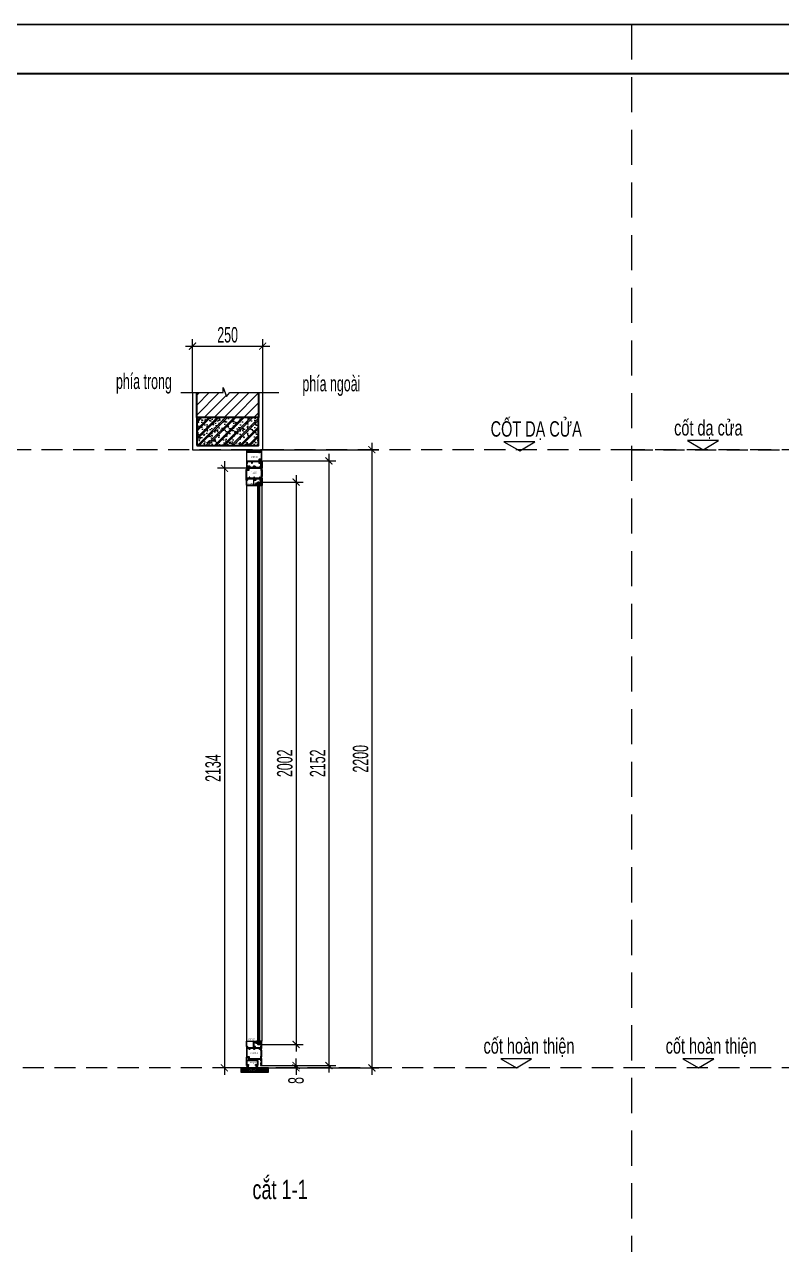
# Model space of a CAD drawing. Header units: millimetres. Extents: x 1336014 to 2939047, y -333549 to -60566.
# Drawn here: x 1437960 to 1440654, y -216459 to -212116 of the extents above; entities that cross this region are included whole.
import ezdxf

# ---------------------------------------------------------------- set-up
doc = ezdxf.new("R2010")
doc.units = ezdxf.units.MM
doc.header["$MEASUREMENT"] = 0
doc.linetypes.add('$1$HIDDEN', pattern=[0.375, 0.25, -0.125])
doc.linetypes.add('DASHDOT', pattern=[1, 0.5, -0.25, 0, -0.25])
for name, color, linetype, lineweight in [('.A-net Truc', 79, 'DASHDOT', 15), ('05.Text', 253, 'Continuous', 18), ('06.betong', 2, 'Continuous', 35), ('08.Dim', 156, 'Continuous', 15), ('09.Hatch', 250, 'Continuous', 5), ('10.Text', 254, 'Continuous', 18), ('11.Khung bo', 32, 'Continuous', 50), ('12.Khung', 36, 'Continuous', 25), ('AUDIT_I_160217234026-0', 7, 'Continuous', 5), ('KT KHUNG BAO', 96, 'Continuous', 9), ('Kí hiệu mã số', 241, 'Continuous', 9), ('kính', 54, 'Continuous', 9), ('nep', 9, 'Continuous', 15), ('Net Nhôm', 4, 'Continuous', 30), ('Nhôm', 4, 'Continuous', 20), ('Nẹp nhôm', 6, 'Continuous', 9), ('Ron', 15, 'Continuous', 9), ('silicon', 211, 'Continuous', 9), ('Tường gạch', 46, 'Continuous', 9), ('wall', 4, 'Continuous', 9), ('Đường gióng', 251, 'Continuous', 9)]:
    doc.layers.add(name, color=color, linetype=linetype, lineweight=lineweight)
doc.layers.add('Tpl_Bound', color=1, linetype='Continuous', plot=False)
doc.styles.add('(Mark cn big5)', font='', dxfattribs={"height": 9})
doc.styles.add('TEXT-DIM', font='', dxfattribs={"width": 0.8})
doc.styles.add('TT5_Text Dim', font='hoatbif.shx', dxfattribs={"width": 0.6})
doc.styles.get('(Mark cn big5)').set_extended_font_data('经典宋体繁')
doc.styles.get('TEXT-DIM').set_extended_font_data('VnTimes')
doc.dimstyles.new('TT5_Dim 1-25', dxfattribs={"dimscale": 25, "dimtxt": 2.2, "dimasz": 1, "dimexe": 1, "dimexo": 0, "dimgap": 0.5, "dimtad": 1, "dimdec": 0, "dimzin": 0, "dimdsep": 46, "dimtxsty": 'TT5_Text Dim', "dimblk": 'ARCHTICK', "dimcen": 0, "dimdle": 1, "dimclrd": 256, "dimclre": 256, "dimclrt": 1, "dimadec": 0, "dimazin": 0, "dimtfac": 0.015, "dimtdec": 0, "dimtix": 1, "dimtmove": 2, "dimatfit": 3, "dimldrblk": 'DOT', "dimfxl": 1, "dimtolj": 1, "dimtzin": 0, "dimlwd": -1, "dimlwe": -1, "dimarcsym": 1})

# ---------------------------------------------------------------- blocks, each defined once
blk = doc.blocks.new('100')
at = {"layer": '11.Khung bo', "const_width": 26.7}
blk.add_lwpolyline([(1860913, -945240), (1860913, -916940), (1896063, -916940), (1896063, -945240)], close=True, dxfattribs=at)
blk.add_lwpolyline([(1860913, -945240), (1860913, -916940), (1896063, -916940), (1896063, -945240)], close=True, dxfattribs=at)
blk.add_lwpolyline([(1860913, -945240), (1860913, -916940), (1896063, -916940), (1896063, -945240)], close=True, dxfattribs=at)
at = {"layer": '12.Khung'}
blk.add_lwpolyline([(1901579, -945940), (1901579, -916240), (1859580, -916240), (1859580, -945940)], close=True, dxfattribs=at)
blk.add_lwpolyline([(1901579, -945940), (1901579, -916240), (1859580, -916240), (1859580, -945940)], close=True, dxfattribs=at)
blk.add_lwpolyline([(1901579, -945940), (1901579, -916240), (1859580, -916240), (1859580, -945940)], close=True, dxfattribs=at)
blk = doc.blocks.new('ron kính cửa xếp trượt')
at = {"layer": 'Ron'}
for points in [[(2, 4.4), (2.1, 3.8, -0.481466), (1.6, 3.2), (-2.9, 3.2, 0.414214), (-3.4, 2.7), (-3.4, 2.4, 0.414214), (-3.2, 2.2), (-1.4, 2.2, -0.414214), (-1.2, 2), (-1.2, 1.2, -0.414214), (-1.4, 1), (-1.5, 1, 0.601413), (-1.7, 0.7), (-1.3, 0.1, 0.248897), (-1.1, 0), (1.1, 0, 0.248897), (1.3, 0.1), (1.7, 0.7, 0.601413), (1.5, 1), (1.4, 1, -0.414214), (1.2, 1.2), (1.2, 2, -0.414214), (1.4, 2.2), (3.4, 2.2, 0.527023), (3.6, 2.5), (3, 4.9, 0.31109), (1.7, 5.9), (-2.5, 6, 0.981926), (-2.6, 5), (1.5, 4.8, -0.335845)], [(-0.4, 2.1, 0.414213), (-0.6, 1.9), (-0.6, 1, 0.414214), (-0.4, 0.8), (0.4, 0.8, 0.414214), (0.6, 1), (0.6, 1.9, 0.414215), (0.4, 2.1)]]:
    blk.add_lwpolyline(points, format="xyb", close=True, dxfattribs=at)
blk = doc.blocks.new('_ARCHTICK')
at = {"const_width": 0.15}
blk.add_lwpolyline([(-0.5, -0.5), (0.5, 0.5)], dxfattribs=at)
blk = doc.blocks.new('*D2058')
at = {"layer": '08.Dim', "transparency": 16777216}
for p, q in [((1438802.1, -213629.3), (1439221.3, -213629.3)), ((1439196.3, -213604.3), (1439196.3, -215854.5)), ((1438818.4, -215829.5), (1439221.3, -215829.5))]:
    blk.add_line(p, q, dxfattribs=at)
at = {"layer": 'Defpoints', "color": 0, "transparency": 16777216}
for p in [(1438802.1, -213629.3), (1438818.4, -215829.5), (1439196.3, -215829.5)]:
    blk.add_point(p, dxfattribs=at)
at = {"layer": '08.Dim', "transparency": 16777216, "xscale": 25, "yscale": 25, "zscale": 25}
for p, rotation in [((1439196.3, -213629.3), 90), ((1439196.3, -215829.5), 270)]:
    blk.add_blockref('_ARCHTICK', p, dxfattribs=dict(at, rotation=rotation))
at = {"layer": '08.Dim', "color": 1, "transparency": 16777216, "insert": (1439156.3, -214729.4), "char_height": 55, "attachment_point": 5, "rotation": 90, "style": 'TT5_Text Dim'}
blk.add_mtext('\\A1;2200', dxfattribs=at)
blk = doc.blocks.new('_DOT')
blk.add_line((-0.5, 0), (-1, 0))
at = {"const_width": 0.5}
blk.add_lwpolyline([(-0.25, 0, 1), (0.25, 0, 1)], format="xyb", close=True, dxfattribs=at)
blk = doc.blocks.new('*D2071')
at = {"layer": '08.Dim', "transparency": 16777216}
for p, q in [((1438802.3, -213669.5), (1439068.6, -213669.5)), ((1439043.6, -213644.5), (1439043.6, -215846.5)), ((1438804.1, -215821.5), (1439068.6, -215821.5))]:
    blk.add_line(p, q, dxfattribs=at)
at = {"layer": 'Defpoints', "color": 0, "transparency": 16777216}
for p in [(1438802.3, -213669.5), (1438804.1, -215821.5), (1439043.6, -215821.5)]:
    blk.add_point(p, dxfattribs=at)
at = {"layer": '08.Dim', "transparency": 16777216, "xscale": 25, "yscale": 25, "zscale": 25}
for p, rotation in [((1439043.6, -213669.5), 90), ((1439043.6, -215821.5), 270)]:
    blk.add_blockref('_ARCHTICK', p, dxfattribs=dict(at, rotation=rotation))
at = {"layer": '08.Dim', "color": 1, "transparency": 16777216, "insert": (1439003.6, -214745.5), "char_height": 55, "attachment_point": 5, "rotation": 90, "style": 'TT5_Text Dim'}
blk.add_mtext('\\A1;2152', dxfattribs=at)
blk = doc.blocks.new('*D2059')
at = {"layer": '08.Dim', "transparency": 16777216}
for p, q in [((1438926.7, -215821.5), (1438926.7, -215796.5)), ((1438804.1, -215821.5), (1438951.7, -215821.5)), ((1438805.7, -215829.5), (1438951.7, -215829.5)), ((1438926.7, -215829.5), (1438926.7, -215821.5)), ((1438926.7, -215829.5), (1438926.7, -215854.5))]:
    blk.add_line(p, q, dxfattribs=at)
at = {"layer": 'Defpoints', "color": 0, "transparency": 16777216}
for p in [(1438804.1, -215821.5), (1438805.7, -215829.5), (1438926.7, -215821.5)]:
    blk.add_point(p, dxfattribs=at)
at = {"layer": '08.Dim', "transparency": 16777216, "xscale": 25, "yscale": 25, "zscale": 25}
for p, rotation in [((1438926.7, -215821.5), 270), ((1438926.7, -215829.5), 90)]:
    blk.add_blockref('_ARCHTICK', p, dxfattribs=dict(at, rotation=rotation))
at = {"layer": '08.Dim', "color": 1, "transparency": 16777216, "insert": (1438926.7, -215874.5), "char_height": 55, "attachment_point": 5, "rotation": 90, "style": 'TT5_Text Dim'}
blk.add_mtext('\\A1;8', dxfattribs=at)
blk = doc.blocks.new('*D2060')
at = {"layer": '08.Dim', "transparency": 16777216}
for p, q in [((1438926.7, -213719.7), (1438926.7, -215771.3)), ((1438796.8, -213744.7), (1438951.7, -213744.7)), ((1438796.8, -215746.3), (1438951.7, -215746.3))]:
    blk.add_line(p, q, dxfattribs=at)
at = {"layer": 'Defpoints', "color": 0, "transparency": 16777216}
for p in [(1438796.8, -213744.7), (1438796.8, -215746.3), (1438926.7, -215746.3)]:
    blk.add_point(p, dxfattribs=at)
at = {"layer": '08.Dim', "transparency": 16777216, "xscale": 25, "yscale": 25, "zscale": 25}
for p, rotation in [((1438926.7, -213744.7), 90), ((1438926.7, -215746.3), 270)]:
    blk.add_blockref('_ARCHTICK', p, dxfattribs=dict(at, rotation=rotation))
at = {"layer": '08.Dim', "color": 1, "transparency": 16777216, "insert": (1438886.7, -214745.5), "char_height": 55, "attachment_point": 5, "rotation": 90, "style": 'TT5_Text Dim'}
blk.add_mtext('\\A1;2002', dxfattribs=at)
blk = doc.blocks.new('*D2073')
at = {"layer": '08.Dim', "transparency": 16777216}
for p, q in [((1438671.8, -213670.5), (1438671.8, -215854.5)), ((1438752, -213695.5), (1438646.8, -213695.5)), ((1438748.1, -215829.5), (1438646.8, -215829.5))]:
    blk.add_line(p, q, dxfattribs=at)
at = {"layer": 'Defpoints', "color": 0, "transparency": 16777216}
for p in [(1438752, -213695.5), (1438671.8, -215829.5), (1438748.1, -215829.5)]:
    blk.add_point(p, dxfattribs=at)
at = {"layer": '08.Dim', "transparency": 16777216, "xscale": 25, "yscale": 25, "zscale": 25}
for p, rotation in [((1438671.8, -213695.5), 90), ((1438671.8, -215829.5), 270)]:
    blk.add_blockref('_ARCHTICK', p, dxfattribs=dict(at, rotation=rotation))
at = {"layer": '08.Dim', "color": 1, "transparency": 16777216, "insert": (1438631.8, -214762.5), "char_height": 55, "attachment_point": 5, "rotation": 90, "style": 'TT5_Text Dim'}
blk.add_mtext('\\A1;2134', dxfattribs=at)
blk = doc.blocks.new('Lông nheo')
at = {"layer": 'Ron'}
blk.add_lwpolyline([(-2.7, 0), (-2.7, -1.2), (2.7, -1.2), (2.7, 0)], close=True, dxfattribs=at)
for points in [[(-1.2, -1.2), (-3.4, -9.9)], [(-1, -1.2), (-2.9, -9.9)], [(-0.8, -1.2), (-2.3, -9.9)], [(-0.6, -1.2), (-1.7, -9.9)], [(-0.4, -1.2), (-1.1, -9.9)], [(-0.3, -1.2), (-0.6, -9.9)], [(-0.1, -1.2), (-0.3, -9.9)], [(0.1, -1.2), (0.3, -9.9)], [(0.3, -1.2), (0.6, -9.9)], [(0.4, -1.2), (1.1, -9.9)], [(0.6, -1.2), (1.7, -9.9)], [(0.8, -1.2), (2.3, -9.9)], [(1, -1.2), (2.9, -9.9)], [(1.2, -1.2), (3.4, -9.9)]]:
    blk.add_lwpolyline(points, dxfattribs=at)
blk = doc.blocks.new('*D2066')
at = {"layer": '08.Dim', "transparency": 16777216}
for p, q in [((1438558.2, -213425.7), (1438558.2, -213235.7)), ((1438808.2, -213425.7), (1438808.2, -213235.7)), ((1438533.2, -213260.7), (1438833.2, -213260.7))]:
    blk.add_line(p, q, dxfattribs=at)
at = {"layer": 'Defpoints', "color": 0, "transparency": 16777216}
for p in [(1438808.2, -213260.7), (1438558.2, -213425.7), (1438808.2, -213425.7)]:
    blk.add_point(p, dxfattribs=at)
at = {"layer": '08.Dim', "transparency": 16777216, "xscale": 25, "yscale": 25, "zscale": 25, "rotation": 180}
blk.add_blockref('_ARCHTICK', (1438558.2, -213260.7), dxfattribs=at)
at = {"layer": '08.Dim', "transparency": 16777216, "xscale": 25, "yscale": 25, "zscale": 25}
blk.add_blockref('_ARCHTICK', (1438808.2, -213260.7), dxfattribs=at)
at = {"layer": '08.Dim', "color": 1, "transparency": 16777216, "insert": (1438683.2, -213220.7), "char_height": 55, "attachment_point": 5, "style": 'TT5_Text Dim'}
blk.add_mtext('\\A1;250', dxfattribs=at)

msp = doc.modelspace()

# ---------------------------------------------------------------- hatches: boundary and pattern name
at = {"layer": '09.Hatch', "ltscale": 0.5}
h = msp.add_hatch(dxfattribs=at)
h.set_pattern_fill('ANSI31', color=256, scale=200, angle=90, style=0)
h.set_pattern_definition([(225, (1439372.928, -207862.403), (-17.67767, 17.67767), [])])
h.paths.add_polyline_path([(1438573.2, -213514.5), (1438573.2, -213425.7), (1438666.8, -213425.7), (1438666.8, -213407.9), (1438679.1, -213440.1), (1438691, -213425.7), (1438793.2, -213425.7), (1438793.2, -213514.5)])
at = {"layer": '09.Hatch'}
h = msp.add_hatch(dxfattribs=at)
h.set_pattern_fill('BTONG1', color=256, scale=5, double=1, pattern_type=2)
h.set_pattern_definition([(50, (1227949.513, -99294.46), (35.863009, -3.1376067), [3.75, -41.25]), (355, (1227949.513, -99294.46), (-6.9375667, 37.6096067), [3, -33]), (100.4514, (1227952.5, -99294.72), (28.925469, 34.471977), [3.1870095, -35.0571056]), (46.1842, (1227949.513, -99284.46), (53.3620524, -8.275951), [5.625, -61.875]), (96.6356, (1227953.96, -99285.15), (46.733135, 48.705894), [4.780514, -52.58565]), (351.1842, (1227949.513, -99284.46), (46.733097, 48.70593), [4.5, -49.5]), (21, (1227954.513, -99286.96), (29.8453526, -20.1309445), [3.75, -41.25]), (326, (1227954.513, -99286.96), (12.1657666, 36.257502), [3, -33]), (71.4514, (1227957, -99288.637), (42.0111314, 16.126525), [3.1870095, -35.0571056]), (37.5, (1227949.513, -99294.46), (0.6079928, 16.6446927), [0, -32.6, 0, -33.5, 0, -33.125]), (7.5, (1227949.513, -99294.46), (13.1534769, 19.7205856), [0, -19.1, 0, -31.85, 0, -12.625]), (327.5, (1227938.363, -99294.46), (26.6911218, -1.1277436), [0, -12.5, 0, -39, 0, -51.75]), (317.5, (1227933.363, -99294.46), (29.1593085, 5.0052491), [0, -16.25, 0, -25.9, 0, -36.75]), (45, (1227949.513, -99294.46), (-15.0260191, 15.0260191), []), (45, (1227949.513, -99288.334), (-15.0260191, 15.0260191), [])])
h.paths.add_polyline_path([(1438573.2, -213614.5), (1438793.2, -213614.5), (1438793.2, -213514.5), (1438573.2, -213514.5)])
at = {"layer": 'KT KHUNG BAO'}
h = msp.add_hatch(color=256, dxfattribs=at)
h.paths.add_polyline_path([(1438797.8, -213758.9, -0.215177), (1438801.8, -213756.5), (1438800.6, -213756.5, -0.414214), (1438800.1, -213756), (1438800.1, -213754.6, -0.339454), (1438800.5, -213754.1), (1438800.8, -213754, -0.493145), (1438801.1, -213754.2), (1438801.1, -213754.8, 0.414214), (1438801.6, -213755.3), (1438802.9, -213755.3, 0.414214), (1438803.4, -213754.8), (1438803.4, -213750.2, 0.414214), (1438802.9, -213749.7), (1438801.6, -213749.7, 0.414214), (1438801.1, -213750.2), (1438801.1, -213750.8, -0.493145), (1438800.8, -213751), (1438800.5, -213750.9, -0.339454), (1438800.1, -213750.4), (1438800.1, -213749.7, 0.47145), (1438797.8, -213748.5)])
h.paths.add_polyline_path([(1438786.7, -213751.1), (1438786.4, -213751.2, -0.493145), (1438786.1, -213751), (1438786.1, -213750.4, 0.414214), (1438785.6, -213749.9), (1438784.3, -213749.9, 0.414214), (1438783.8, -213750.4), (1438783.8, -213755, 0.414214), (1438784.3, -213755.5), (1438785.6, -213755.5, 0.414214), (1438786.1, -213755), (1438786.1, -213754.4, -0.493145), (1438786.4, -213754.2), (1438786.7, -213754.3, -0.339454), (1438787.1, -213754.8), (1438787.1, -213756, -0.414214), (1438786.6, -213756.5), (1438785.4, -213756.5, -0.215219), (1438789.4, -213758.9), (1438789.4, -213748.5, 0.47145), (1438787.1, -213749.7), (1438787.1, -213750.6, -0.339454)])
h = msp.add_hatch(color=256, dxfattribs=at)
h.paths.add_polyline_path([(1438786.7, -215736.7), (1438786.4, -215736.8, -0.493145), (1438786.1, -215736.6), (1438786.1, -215736, 0.414214), (1438785.6, -215735.5), (1438784.3, -215735.5, 0.414214), (1438783.8, -215736), (1438783.8, -215740.6, 0.414214), (1438784.3, -215741.1), (1438785.6, -215741.1, 0.414214), (1438786.1, -215740.6), (1438786.1, -215740, -0.493145), (1438786.4, -215739.8), (1438786.7, -215739.9, -0.339454), (1438787.1, -215740.4), (1438787.1, -215741.3, 0.471551), (1438789.4, -215742.5), (1438789.4, -215732.1, -0.21526), (1438785.4, -215734.5), (1438786.6, -215734.5, -0.414214), (1438787.1, -215735), (1438787.1, -215736.2, -0.339454)])
h.paths.add_polyline_path([(1438800.1, -215736.4), (1438800.1, -215735, -0.414214), (1438800.6, -215734.5), (1438801.8, -215734.5, -0.215136), (1438797.8, -215732.1), (1438797.8, -215742.5, 0.471349), (1438800.1, -215741.3), (1438800.1, -215740.6, -0.339454), (1438800.5, -215740.1), (1438800.8, -215740, -0.493145), (1438801.1, -215740.2), (1438801.1, -215740.8, 0.414214), (1438801.6, -215741.3), (1438802.9, -215741.3, 0.414214), (1438803.4, -215740.8), (1438803.4, -215736.2, 0.414214), (1438802.9, -215735.7), (1438801.6, -215735.7, 0.414214), (1438801.1, -215736.2), (1438801.1, -215736.8, -0.493145), (1438800.8, -215737), (1438800.5, -215736.9, -0.339454)])
at = {"layer": 'Tường gạch'}
h = msp.add_hatch(dxfattribs=at)
h.set_pattern_fill('ANSI31', color=256, scale=33, style=0)
h.set_pattern_definition([(45, (1432410.836, -225318.841), (-2.9168155, 2.9168155), [])])
h.paths.add_polyline_path([(1438767, -215829.5), (1438729.8, -215829.5), (1438729.8, -215844.5), (1438829, -215844.5), (1438829, -215829.5)])
h = msp.add_hatch(dxfattribs=at)
h.set_pattern_fill('AR-CONC', color=256, style=0)
h.set_pattern_definition([(50, (1432410.836, -225318.841), (7.1726018, -0.6275213), [0.75, -8.25]), (355, (1432410.836, -225318.841), (-1.3875133, 7.5219213), [0.6, -6.6]), (100.4514, (1432411.434, -225318.893), (5.785094, 6.8943954), [0.637402, -7.011421]), (46.1842, (1432410.836, -225316.841), (10.6724105, -1.65519), [1.125, -12.375]), (96.6356, (1432411.725, -225316.979), (9.346627, 9.741179), [0.956103, -10.51713]), (351.1842, (1432410.836, -225316.841), (9.346619, 9.741186), [0.9, -9.9]), (21, (1432411.836, -225317.341), (5.9690705, -4.026189), [0.75, -8.25]), (326, (1432411.836, -225317.341), (2.4331533, 7.2515005), [0.6, -6.6]), (71.4514, (1432412.3334, -225317.6764), (8.4022263, 3.225305), [0.637402, -7.011421]), (37.5, (1432410.836, -225318.841), (0.12159855, 3.32893854), [0, -6.52, 0, -6.7, 0, -6.625]), (7.5, (1432410.836, -225318.841), (2.6306954, 3.9441171), [0, -3.82, 0, -6.37, 0, -2.525]), (327.5, (1432408.606, -225318.841), (5.33822436, -0.2255487), [0, -2.5, 0, -7.8, 0, -10.35]), (317.5, (1432407.606, -225318.841), (5.8318617, 1.0010498), [0, -3.25, 0, -5.18, 0, -7.35])])
h.paths.add_polyline_path([(1438767, -215829.5), (1438729.8, -215829.5), (1438729.8, -215844.5), (1438829, -215844.5), (1438829, -215829.5)])

# ---------------------------------------------------------------- linework, layer by layer
at = {"layer": '.A-net Truc', "linetype": '$1$HIDDEN', "ltscale": 300}
for p, q in [((1440121.2, -213629.5), (1435538.3, -213629.5)), ((1440121.2, -213629.5), (1444216.9, -213629.5)), ((1444216.9, -213629.5), (1440121.2, -213629.5)), ((1444216.9, -215829.5), (1435538.3, -215829.5))]:
    msp.add_line(p, q, dxfattribs=at)
at = {"layer": '05.Text', "color": 6, "linetype": '$1$HIDDEN', "ltscale": 500}
msp.add_line((1440121.2, -219365.4), (1440121.2, -212115.5), dxfattribs=at)
at = {"layer": '05.Text'}
msp.add_lwpolyline([(1439722.4, -213633.5), (1439776.2, -213601), (1439666.1, -213601)], close=True, dxfattribs=at)
at = {"layer": '06.betong'}
msp.add_lwpolyline([(1438573.2, -213614.5), (1438793.2, -213614.5), (1438793.2, -213514.5), (1438573.2, -213514.5)], close=True, dxfattribs=at)
at = {"layer": 'AUDIT_I_160217234026-0'}
for points in [[(1440375.2, -213629.5), (1440429, -213597), (1440318.9, -213597)], [(1439710.9, -215829.5), (1439764.7, -215797), (1439654.6, -215797)], [(1440358.9, -215829.5), (1440412.7, -215797), (1440302.6, -215797)]]:
    msp.add_lwpolyline(points, close=True, dxfattribs=at)
at = {"layer": 'kính'}
for points in [[(1438797.8, -213765.9), (1438797.8, -213745.7), (1438796.8, -213744.7), (1438790.4, -213744.7), (1438789.4, -213745.7), (1438789.4, -213765.9), (1438789.4, -215745.3), (1438790.4, -215746.3), (1438796.8, -215746.3), (1438797.8, -215745.3)], [(1438790.4, -213744.7), (1438790.4, -215746.3), (1438796.8, -215746.3), (1438796.8, -213744.7)]]:
    msp.add_lwpolyline(points, close=True, dxfattribs=at)
at = {"layer": 'nep', "ltscale": 0.5}
msp.add_lwpolyline([(1438516.8, -213425.7), (1438666.8, -213425.7), (1438666.8, -213407.9), (1438679.1, -213440.1), (1438691, -213425.7), (1438865.1, -213425.7)], dxfattribs=at)
at = {"layer": 'nep'}
msp.add_lwpolyline([(1438558.2, -213425.7), (1438558.2, -213629.5), (1438808.2, -213629.5), (1438808.2, -213425.7)], dxfattribs=at)
at = {"layer": 'Net Nhôm'}
msp.add_lwpolyline([(1438800.1, -213756), (1438800.1, -213754.6, -0.339454), (1438800.5, -213754.1), (1438800.8, -213754, -0.493145), (1438801.1, -213754.2), (1438801.1, -213754.8, 0.414214), (1438801.6, -213755.3), (1438802.9, -213755.3, 0.414214), (1438803.4, -213754.8), (1438803.4, -213750.2, 0.414214), (1438802.9, -213749.7), (1438801.6, -213749.7, 0.414214), (1438801.1, -213750.2), (1438801.1, -213750.8, -0.493145), (1438800.8, -213751), (1438800.5, -213750.9, -0.339454), (1438800.1, -213750.4), (1438800.1, -213749, -0.414214), (1438800.6, -213748.5), (1438800.6, -213747.5, -0.414214), (1438801.1, -213747), (1438801.1, -213747, -0.414214), (1438801.6, -213747.5), (1438801.6, -213748, 0.414214), (1438802.1, -213748.5), (1438802.3, -213748.5, 0.414214), (1438802.8, -213748), (1438802.8, -213738, 0.414214), (1438802.3, -213737.5), (1438802.1, -213737.5, 0.414214), (1438801.6, -213738), (1438801.6, -213738.5, -0.414214), (1438801.1, -213739), (1438801.1, -213739, -0.414214), (1438800.6, -213738.5), (1438800.6, -213736.8, -0.414214), (1438801.1, -213736.3), (1438802.3, -213736.3, 0.414214), (1438802.8, -213735.8), (1438802.8, -213733.2, 0.414214), (1438802.3, -213732.7), (1438783.2, -213732.7, 0.414214), (1438782.7, -213733.2), (1438782.7, -213737.2, -0.414214), (1438782.2, -213737.7), (1438779.4, -213737.7, -0.339454), (1438778.9, -213737.3), (1438778.7, -213736.7, -0.493145), (1438779.2, -213736), (1438780.8, -213736, 0.414214), (1438781.3, -213735.5), (1438781.3, -213733.2, 0.414214), (1438780.8, -213732.7), (1438751.7, -213732.7, 0.414214), (1438751.2, -213733.2), (1438751.2, -213736.2, 0.414214), (1438751.7, -213736.7), (1438752.1, -213736.7, -0.493145), (1438752.4, -213737.1), (1438752.3, -213737.3, -0.339454), (1438751.8, -213737.7), (1438750.1, -213737.7, -0.414214), (1438749.8, -213737.4), (1438749.8, -213700, -0.414214), (1438750.3, -213699.5, -0.414214), (1438750.8, -213700), (1438757.3, -213700, 0.414214), (1438757.8, -213699.5), (1438757.8, -213688.7, -0.414214), (1438758.3, -213688.2), (1438761.2, -213688.2, -0.414214), (1438761.7, -213688.7), (1438761.7, -213689.2, -0.414214), (1438761.2, -213689.7), (1438759.7, -213689.7, 0.414214), (1438759.2, -213690.2), (1438759.2, -213692.2, 0.414214), (1438759.7, -213692.7), (1438778.7, -213692.7, 0.414214), (1438779.2, -213692.2), (1438779.2, -213690.2, 0.414214), (1438778.7, -213689.7), (1438777.2, -213689.7, -0.414214), (1438776.7, -213689.2), (1438776.7, -213688.7, -0.414214), (1438777.2, -213688.2), (1438780.1, -213688.2, -0.414214), (1438780.6, -213688.7), (1438780.6, -213692.2, 0.414214), (1438781.1, -213692.7), (1438802.3, -213692.7, 0.414214), (1438802.8, -213692.2), (1438802.8, -213690.2, 0.414214), (1438802.3, -213689.7), (1438801.1, -213689.7, -0.414214), (1438800.6, -213689.2), (1438800.6, -213687.5, -0.414214), (1438801.1, -213687), (1438801.1, -213687, -0.414214), (1438801.6, -213687.5), (1438801.6, -213688, 0.414214), (1438802.1, -213688.5), (1438802.3, -213688.5, 0.414214), (1438802.8, -213688), (1438802.8, -213678, 0.414214), (1438802.3, -213677.5), (1438802.1, -213677.5, 0.414214), (1438801.6, -213678), (1438801.6, -213678.5, -0.414214), (1438801.1, -213679), (1438801.1, -213679, -0.414214), (1438800.6, -213678.5), (1438800.6, -213677.5, -0.414214), (1438800.1, -213677), (1438800.1, -213675.6, -0.339454), (1438800.5, -213675.1), (1438800.8, -213675, -0.493145), (1438801.1, -213675.2), (1438801.1, -213675.8, 0.414214), (1438801.6, -213676.3), (1438802.9, -213676.3, 0.414214), (1438803.4, -213675.8), (1438803.4, -213671.2, 0.414214), (1438802.9, -213670.7), (1438801.6, -213670.7, 0.414214), (1438801.1, -213671.2), (1438801.1, -213671.8, -0.493145), (1438800.8, -213672), (1438800.5, -213671.9, -0.339454), (1438800.1, -213671.4), (1438800.1, -213670, -0.414214), (1438800.6, -213669.5), (1438804.1, -213669.5, -0.414214), (1438804.6, -213670), (1438804.6, -213694.2, -0.414214), (1438804.1, -213694.7), (1438803.6, -213694.7, 0.414214), (1438803.1, -213695.2), (1438803.1, -213700.2, 0.414214), (1438803.6, -213700.7), (1438804.1, -213700.7, -0.414214), (1438804.6, -213701.2), (1438804.6, -213724.2, -0.414214), (1438804.1, -213724.7), (1438803.6, -213724.7, 0.414214), (1438803.1, -213725.2), (1438803.1, -213730.2, 0.414214), (1438803.6, -213730.7), (1438804.1, -213730.7, -0.414214), (1438804.6, -213731.2), (1438804.6, -213756.2, -0.414214), (1438804.3, -213756.5), (1438800.6, -213756.5, -0.414214)], format="xyb", close=True, dxfattribs=at)
at = {"layer": 'Nhôm'}
for points in [[(1438768.1, -213676.7), (1438770.8, -213676.7, 0.339454), (1438771.3, -213676.3), (1438771.5, -213675.7, 0.493145), (1438771, -213675), (1438769.5, -213675, -0.414214), (1438769, -213674.5), (1438769, -213672.2, -0.414214), (1438769.5, -213671.7), (1438794.7, -213671.7, -0.414214), (1438795.2, -213672.2), (1438795.2, -213674.8, -0.414214), (1438794.7, -213675.3), (1438794.3, -213675.3, 0.493145), (1438794, -213675.7), (1438794.2, -213676.3, 0.339454), (1438794.7, -213676.7), (1438796.1, -213676.7, 0.414214), (1438796.6, -213676.2), (1438796.6, -213666, -0.414214), (1438797.1, -213665.5), (1438804.1, -213665.5, 0.414214), (1438804.6, -213665), (1438804.6, -213630, 0.414214), (1438804.1, -213629.5), (1438800.1, -213629.5, 0.57735), (1438799.7, -213630.2), (1438799.9, -213630.6, 0.267949), (1438800.3, -213630.9), (1438802.5, -213630.9, -0.414214), (1438803, -213631.4), (1438803, -213635.2, -0.414214), (1438802.5, -213635.7), (1438751.9, -213635.7, -0.414214), (1438751.4, -213635.2), (1438751.4, -213631.4, -0.414214), (1438751.9, -213630.9), (1438754.1, -213630.9, 0.267949), (1438754.5, -213630.6), (1438754.7, -213630.2, 0.57735), (1438754.3, -213629.5), (1438750.3, -213629.5, 0.414214), (1438749.8, -213630), (1438749.8, -213695, 0.414214), (1438750.3, -213695.5), (1438753.8, -213695.5, 0.414214), (1438754.3, -213695), (1438754.3, -213693.6, 0.339454), (1438753.9, -213693.1), (1438753.6, -213693, 0.493145), (1438753.3, -213693.2), (1438753.3, -213693.8, -0.414214), (1438752.8, -213694.3), (1438751.5, -213694.3, -0.414214), (1438751, -213693.8), (1438751, -213689.2, -0.414214), (1438751.5, -213688.7), (1438752.8, -213688.7, -0.414214), (1438753.3, -213689.2), (1438753.3, -213689.8, 0.493145), (1438753.6, -213690), (1438753.9, -213689.9, 0.339454), (1438754.3, -213689.4), (1438754.3, -213687.9, 0.414214), (1438753.9, -213687.5), (1438753.8, -213687.5), (1438753.8, -213686.5, 0.414214), (1438753.3, -213686), (1438753.3, -213686, 0.414214), (1438752.8, -213686.5), (1438752.8, -213687, -0.414214), (1438752.3, -213687.5), (1438752.1, -213687.5, -0.414214), (1438751.6, -213687), (1438751.6, -213677, -0.414214), (1438752.1, -213676.5), (1438752.3, -213676.5, -0.414214), (1438752.8, -213677), (1438752.8, -213677.5, 0.414214), (1438753.3, -213678), (1438753.3, -213678, 0.414214), (1438753.8, -213677.5), (1438753.8, -213675.8, 0.414214), (1438753.3, -213675.3), (1438752.3, -213675.3, -0.414214), (1438751.8, -213674.8), (1438751.8, -213672.2, -0.414214), (1438752.3, -213671.7), (1438767.1, -213671.7, -0.414214), (1438767.6, -213672.2), (1438767.6, -213676.2, 0.414214)], [(1438751.8, -213669.2), (1438751.8, -213638.2, -0.414214), (1438752.3, -213637.7), (1438794.1, -213637.7, -0.414214), (1438794.6, -213638.2), (1438794.6, -213639.2, 0.414214), (1438795.1, -213639.7), (1438795.6, -213639.7, 0.414214), (1438796.1, -213639.2), (1438796.1, -213638.2, -0.414214), (1438796.6, -213637.7), (1438802.1, -213637.7, -0.414214), (1438802.6, -213638.2), (1438802.6, -213663, -0.414214), (1438802.1, -213663.5), (1438795.1, -213663.5, 0.414214), (1438794.6, -213664), (1438794.6, -213669.2, -0.414214), (1438794.1, -213669.7), (1438752.3, -213669.7, -0.414214)], [(1438801.1, -213702.3, 0.414214), (1438801.6, -213702.8), (1438802.1, -213702.8, -0.414214), (1438802.6, -213703.3), (1438802.6, -213722.3, -0.414214), (1438802.1, -213722.8), (1438801.6, -213722.8, 0.414214), (1438801.1, -213723.3), (1438801.1, -213730.3, -0.414214), (1438800.6, -213730.8), (1438798.2, -213730.8, -0.414214), (1438797.7, -213730.3), (1438797.7, -213727.3, 0.414214), (1438797.2, -213726.8), (1438796.7, -213726.8, 0.414214), (1438796.2, -213727.3), (1438796.2, -213730.3, -0.414214), (1438795.7, -213730.8), (1438778.7, -213730.8, -0.414214), (1438778.2, -213730.3), (1438778.2, -213727.3, 0.414214), (1438777.7, -213726.8), (1438777.2, -213726.8, 0.414214), (1438776.7, -213727.3), (1438776.7, -213730.3, -0.414214), (1438776.2, -213730.8), (1438762.2, -213730.8, -0.414214), (1438761.7, -213730.3), (1438761.7, -213727.3, 0.414214), (1438761.2, -213726.8), (1438760.7, -213726.8, 0.414214), (1438760.2, -213727.3), (1438760.2, -213730.3, -0.414214), (1438759.7, -213730.8), (1438752.3, -213730.8, -0.414214), (1438751.8, -213730.3), (1438751.8, -213702.6, -0.414214), (1438752.3, -213702.1), (1438758.3, -213702.1, 0.414214), (1438759.8, -213700.6), (1438759.8, -213695.3, -0.414214), (1438760.3, -213694.8), (1438800.6, -213694.8, -0.414214), (1438801.1, -213695.3)], [(1438800.1, -215735), (1438800.1, -215736.4, 0.339454), (1438800.5, -215736.9), (1438800.8, -215737, 0.493145), (1438801.1, -215736.8), (1438801.1, -215736.2, -0.414214), (1438801.6, -215735.7), (1438802.9, -215735.7, -0.414214), (1438803.4, -215736.2), (1438803.4, -215740.8, -0.414214), (1438802.9, -215741.3), (1438801.6, -215741.3, -0.414214), (1438801.1, -215740.8), (1438801.1, -215740.2, 0.493145), (1438800.8, -215740), (1438800.5, -215740.1, 0.339454), (1438800.1, -215740.6), (1438800.1, -215742, 0.414214), (1438800.6, -215742.5), (1438800.6, -215743.5, 0.414214), (1438801.1, -215744), (1438801.1, -215744, 0.414214), (1438801.6, -215743.5), (1438801.6, -215743, -0.414214), (1438802.1, -215742.5), (1438802.3, -215742.5, -0.414214), (1438802.8, -215743), (1438802.8, -215753, -0.414214), (1438802.3, -215753.5), (1438802.1, -215753.5, -0.414214), (1438801.6, -215753), (1438801.6, -215752.5, 0.414214), (1438801.1, -215752), (1438801.1, -215752, 0.414214), (1438800.6, -215752.5), (1438800.6, -215754.2, 0.414214), (1438801.1, -215754.7), (1438802.3, -215754.7, -0.414214), (1438802.8, -215755.2), (1438802.8, -215757.8, -0.414214), (1438802.3, -215758.3), (1438783.2, -215758.3, -0.414214), (1438782.7, -215757.8), (1438782.7, -215753.8, 0.414214), (1438782.2, -215753.3), (1438779.4, -215753.3, 0.339454), (1438778.9, -215753.7), (1438778.7, -215754.3, 0.493145), (1438779.2, -215755), (1438780.8, -215755, -0.414214), (1438781.3, -215755.5), (1438781.3, -215757.8, -0.414214), (1438780.8, -215758.3), (1438751.7, -215758.3, -0.414214), (1438751.2, -215757.8), (1438751.2, -215754.8, -0.414214), (1438751.7, -215754.3), (1438752.1, -215754.3, 0.493145), (1438752.4, -215753.9), (1438752.3, -215753.7, 0.339454), (1438751.8, -215753.3), (1438750.1, -215753.3, 0.414214), (1438749.8, -215753.6), (1438749.8, -215791, 0.414214), (1438750.3, -215791.5, 0.414214), (1438750.8, -215791), (1438757.3, -215791, -0.414214), (1438757.8, -215791.5), (1438757.8, -215802.3, 0.414214), (1438758.3, -215802.8), (1438761.2, -215802.8, 0.414214), (1438761.7, -215802.3), (1438761.7, -215801.8, 0.414214), (1438761.2, -215801.3), (1438759.7, -215801.3, -0.414214), (1438759.2, -215800.8), (1438759.2, -215798.8, -0.414214), (1438759.7, -215798.3), (1438778.7, -215798.3, -0.414214), (1438779.2, -215798.8), (1438779.2, -215800.8, -0.414214), (1438778.7, -215801.3), (1438777.2, -215801.3, 0.414214), (1438776.7, -215801.8), (1438776.7, -215802.3, 0.414214), (1438777.2, -215802.8), (1438780.1, -215802.8, 0.414214), (1438780.6, -215802.3), (1438780.6, -215798.8, -0.414214), (1438781.1, -215798.3), (1438802.3, -215798.3, -0.414214), (1438802.8, -215798.8), (1438802.8, -215800.8, -0.414214), (1438802.3, -215801.3), (1438801.1, -215801.3, 0.414214), (1438800.6, -215801.8), (1438800.6, -215803.5, 0.414214), (1438801.1, -215804), (1438801.1, -215804, 0.414214), (1438801.6, -215803.5), (1438801.6, -215803, -0.414214), (1438802.1, -215802.5), (1438802.3, -215802.5, -0.414214), (1438802.8, -215803), (1438802.8, -215813, -0.414214), (1438802.3, -215813.5), (1438802.1, -215813.5, -0.414214), (1438801.6, -215813), (1438801.6, -215812.5, 0.414214), (1438801.1, -215812), (1438801.1, -215812, 0.414214), (1438800.6, -215812.5), (1438800.6, -215813.5, 0.414214), (1438800.1, -215814), (1438800.1, -215815.4, 0.339454), (1438800.5, -215815.9), (1438800.8, -215816, 0.493145), (1438801.1, -215815.8), (1438801.1, -215815.2, -0.414214), (1438801.6, -215814.7), (1438802.9, -215814.7, -0.414214), (1438803.4, -215815.2), (1438803.4, -215819.8, -0.414214), (1438802.9, -215820.3), (1438801.6, -215820.3, -0.414214), (1438801.1, -215819.8), (1438801.1, -215819.2, 0.493145), (1438800.8, -215819), (1438800.5, -215819.1, 0.339454), (1438800.1, -215819.6), (1438800.1, -215821, 0.414214), (1438800.6, -215821.5), (1438804.1, -215821.5, 0.414214), (1438804.6, -215821), (1438804.6, -215796.8, 0.414214), (1438804.1, -215796.3), (1438803.6, -215796.3, -0.414214), (1438803.1, -215795.8), (1438803.1, -215790.8, -0.414214), (1438803.6, -215790.3), (1438804.1, -215790.3, 0.414214), (1438804.6, -215789.8), (1438804.6, -215766.8, 0.414214), (1438804.1, -215766.3), (1438803.6, -215766.3, -0.414214), (1438803.1, -215765.8), (1438803.1, -215760.8, -0.414214), (1438803.6, -215760.3), (1438804.1, -215760.3, 0.414214), (1438804.6, -215759.8), (1438804.6, -215734.8, 0.414214), (1438804.3, -215734.5), (1438800.6, -215734.5, 0.414214)], [(1438801.1, -215788.8, -0.414214), (1438801.6, -215788.3), (1438802.1, -215788.3, 0.414214), (1438802.6, -215787.8), (1438802.6, -215768.8, 0.414214), (1438802.1, -215768.3), (1438801.6, -215768.3, -0.414214), (1438801.1, -215767.8), (1438801.1, -215760.8, 0.414214), (1438800.6, -215760.3), (1438798.2, -215760.3, 0.414214), (1438797.7, -215760.8), (1438797.7, -215763.8, -0.414214), (1438797.2, -215764.3), (1438796.7, -215764.3, -0.414214), (1438796.2, -215763.8), (1438796.2, -215760.8, 0.414214), (1438795.7, -215760.3), (1438778.7, -215760.3, 0.414214), (1438778.2, -215760.8), (1438778.2, -215763.8, -0.414214), (1438777.7, -215764.3), (1438777.2, -215764.3, -0.414214), (1438776.7, -215763.8), (1438776.7, -215760.8, 0.414214), (1438776.2, -215760.3), (1438762.2, -215760.3, 0.414214), (1438761.7, -215760.8), (1438761.7, -215763.8, -0.414214), (1438761.2, -215764.3), (1438760.7, -215764.3, -0.414214), (1438760.2, -215763.8), (1438760.2, -215760.8, 0.414214), (1438759.7, -215760.3), (1438752.3, -215760.3, 0.414214), (1438751.8, -215760.8), (1438751.8, -215788.5, 0.414214), (1438752.3, -215789), (1438758.3, -215789, -0.414214), (1438759.8, -215790.5), (1438759.8, -215795.8, 0.414214), (1438760.3, -215796.3), (1438800.6, -215796.3, 0.414214), (1438801.1, -215795.8)]]:
    msp.add_lwpolyline(points, format="xyb", close=True, dxfattribs=at)
at = {"layer": 'Nhôm', "color": 6}
for points in [[(1438750.8, -213739.2, -0.414214), (1438751.3, -213738.7), (1438752, -213738.7, 0.414214), (1438753.5, -213737.2), (1438753.5, -213734.8, 0.668179), (1438753, -213734.6), (1438752.2, -213735.3, 0.339454), (1438752.2, -213735.9), (1438752.5, -213736.5, -0.131652), (1438752.5, -213736.6), (1438752.5, -213737.2, -0.414214), (1438752, -213737.7), (1438750.3, -213737.7, 0.414214), (1438749.8, -213738.2), (1438749.8, -213756.2, 0.414214), (1438750.1, -213756.5), (1438786.6, -213756.5, 0.414214), (1438787.1, -213756), (1438787.1, -213754.8, 0.339454), (1438786.7, -213754.3), (1438786.4, -213754.2, 0.493145), (1438786.1, -213754.4), (1438786.1, -213755, -0.414214), (1438785.6, -213755.5), (1438784.3, -213755.5, -0.414214), (1438783.8, -213755), (1438783.8, -213750.4, -0.414214), (1438784.3, -213749.9), (1438785.6, -213749.9, -0.414214), (1438786.1, -213750.4), (1438786.1, -213751, 0.493145), (1438786.4, -213751.2), (1438786.7, -213751.1, 0.339454), (1438787.1, -213750.6), (1438787.1, -213749.4, 0.414214), (1438786.6, -213748.9), (1438783.8, -213748.9, 0.414214), (1438782.8, -213749.9), (1438782.8, -213755, -0.414214), (1438782.3, -213755.5), (1438777.2, -213755.5, -0.414214), (1438776.7, -213755), (1438776.7, -213735, -0.57735), (1438778.2, -213734.1), (1438779.7, -213735, -0.213422), (1438779.9, -213735.3, 0.40704), (1438780.7, -213735.8, 0.697588), (1438780.9, -213734.5), (1438778.7, -213733.3, 0.57735), (1438775.7, -213735), (1438775.7, -213755, -0.414214), (1438775.2, -213755.5), (1438751.3, -213755.5, -0.414214), (1438750.8, -213755)], [(1438750.8, -215751.8, 0.414214), (1438751.3, -215752.3), (1438752, -215752.3, -0.414214), (1438753.5, -215753.8), (1438753.5, -215756.2, -0.668179), (1438753, -215756.4), (1438752.2, -215755.7, -0.339454), (1438752.2, -215755.1), (1438752.5, -215754.5, 0.131652), (1438752.5, -215754.4), (1438752.5, -215753.8, 0.414214), (1438752, -215753.3), (1438750.3, -215753.3, -0.414214), (1438749.8, -215752.8), (1438749.8, -215734.8, -0.414214), (1438750.1, -215734.5), (1438786.6, -215734.5, -0.414214), (1438787.1, -215735), (1438787.1, -215736.2, -0.339454), (1438786.7, -215736.7), (1438786.4, -215736.8, -0.493145), (1438786.1, -215736.6), (1438786.1, -215736, 0.414214), (1438785.6, -215735.5), (1438784.3, -215735.5, 0.414214), (1438783.8, -215736), (1438783.8, -215740.6, 0.414214), (1438784.3, -215741.1), (1438785.6, -215741.1, 0.414214), (1438786.1, -215740.6), (1438786.1, -215740, -0.493145), (1438786.4, -215739.8), (1438786.7, -215739.9, -0.339454), (1438787.1, -215740.4), (1438787.1, -215741.6, -0.414214), (1438786.6, -215742.1), (1438783.8, -215742.1, -0.414214), (1438782.8, -215741.1), (1438782.8, -215736, 0.414214), (1438782.3, -215735.5), (1438777.2, -215735.5, 0.414214), (1438776.7, -215736), (1438776.7, -215756, 0.57735), (1438778.2, -215756.9), (1438779.7, -215756, 0.213422), (1438779.9, -215755.7, -0.40704), (1438780.7, -215755.2, -0.697588), (1438780.9, -215756.5), (1438778.7, -215757.7, -0.57735), (1438775.7, -215756), (1438775.7, -215736, 0.414214), (1438775.2, -215735.5), (1438751.3, -215735.5, 0.414214), (1438750.8, -215736)]]:
    msp.add_lwpolyline(points, format="xyb", close=True, dxfattribs=at)
at = {"layer": 'Nẹp nhôm'}
msp.add_lwpolyline([(1438761.7, -215801.4, 0.414214), (1438761.4, -215801.1), (1438760.6, -215801.1, -0.414214), (1438760.3, -215800.8), (1438760.3, -215800.2, -0.414214), (1438760.6, -215799.9), (1438762.6, -215799.9, -0.414214), (1438762.9, -215800.2), (1438762.9, -215802.6, 0.414214), (1438763.2, -215802.9), (1438789.5, -215802.9, -0.414214), (1438790.5, -215803.9), (1438790.5, -215821.2, -0.414214), (1438790.2, -215821.5), (1438788.3, -215821.5, -0.414214), (1438788, -215821.2), (1438788, -215820.6, -0.414214), (1438788.3, -215820.3), (1438789, -215820.3, 0.414214), (1438789.3, -215820), (1438789.3, -215819.1, 0.414214), (1438789, -215818.8), (1438784.1, -215818.8, 0.414214), (1438783.8, -215819.1), (1438783.8, -215820, 0.414214), (1438784.1, -215820.3), (1438784.7, -215820.3, -0.414214), (1438785, -215820.6), (1438785, -215821.2, -0.414214), (1438784.7, -215821.5), (1438782.9, -215821.5, -0.414214), (1438782.6, -215821.2), (1438782.6, -215817.6, -0.414214), (1438782.9, -215817.3), (1438788.7, -215817.3, 0.414214), (1438789, -215817), (1438789, -215805, 0.414214), (1438788.7, -215804.7), (1438769.5, -215804.7, 1), (1438768.9, -215804.7), (1438751.6, -215804.7, 0.414214), (1438751.3, -215805), (1438751.3, -215817, 0.414214), (1438751.6, -215817.3), (1438757.4, -215817.3, -0.414214), (1438757.7, -215817.6), (1438757.7, -215821.2, -0.414214), (1438757.4, -215821.5), (1438755.5, -215821.5, -0.414214), (1438755.2, -215821.2), (1438755.2, -215820.6, -0.414214), (1438755.5, -215820.3), (1438756.2, -215820.3, 0.414214), (1438756.5, -215820), (1438756.5, -215818.8), (1438751.3, -215818.8, 0.414214), (1438751, -215819.1), (1438751, -215820, 0.414214), (1438751.3, -215820.3), (1438751.9, -215820.3, -0.414214), (1438752.2, -215820.6), (1438752.2, -215821.2, -0.414214), (1438751.9, -215821.5), (1438750.1, -215821.5, -0.414214), (1438749.8, -215821.2), (1438749.8, -215791.9, -0.414214), (1438750.1, -215791.6), (1438751, -215791.6, -0.414214), (1438751.3, -215791.9), (1438751.3, -215802.6, 0.414214), (1438751.6, -215802.9), (1438761.4, -215802.9, 0.414214), (1438761.7, -215802.6)], format="xyb", close=True, dxfattribs=at)
at = {"layer": 'silicon', "ltscale": 0.15}
for centre, radius, start, end in [((1438784.8, -213762.1), 5.64, 35.2192, 83.8026), ((1438788.8, -213750.1), 1.69, 67.2029, 168.169), ((1438798.4, -213750.1), 1.69, 168.1263, 168.169), ((1438802.4, -213762.1), 5.64, 173.7359, 173.8086), ((1438798.4, -213750.1), 1.69, 11.831, 112.7971), ((1438802.4, -213762.1), 5.64, 96.1974, 144.7717), ((1438784.8, -215728.9), 5.64, 276.1974, 324.7899), ((1438788.8, -215740.9), 1.69, 191.831, 292.8162), ((1438802.4, -215728.9), 5.64, 186.1914, 186.2641), ((1438798.4, -215740.9), 1.69, 191.831, 191.8737), ((1438802.4, -215728.9), 5.64, 215.2373, 263.8026), ((1438798.4, -215740.9), 1.69, 247.2219, 348.169)]:
    msp.add_arc(centre, radius, start, end, dxfattribs=at)
at = {"layer": 'Tpl_Bound', "color": 1}
msp.add_lwpolyline([(1435096.1, -219540.4), (1435096.1, -212115.5), (1445596, -212115.5), (1445596, -219540.4)], close=True, dxfattribs=at)
at = {"layer": 'Tường gạch'}
msp.add_lwpolyline([(1438729.8, -215829.5), (1438729.8, -215844.5), (1438829, -215844.5), (1438829, -215829.5), (1438767, -215829.5), (1438767, -215829.5), (1438729.8, -215829.5)], close=True, dxfattribs=at)
at = {"layer": 'wall', "color": 0, "lineweight": 30}
msp.add_lwpolyline([(1438793.2, -213425.7), (1438793.2, -213514.5), (1438573.2, -213514.5), (1438573.2, -213425.7)], dxfattribs=at)
at = {"layer": 'Đường gióng', "ltscale": 0.15}
for p, q in [((1438749.8, -213756.2), (1438749.8, -215734.8)), ((1438804.6, -213756.2), (1438804.6, -215734.8))]:
    msp.add_line(p, q, dxfattribs=at)

# ---------------------------------------------------------------- block references
at = {"layer": '05.Text', "xscale": 0.25, "yscale": 0.25, "zscale": 0.25}
msp.add_blockref('100', (970201.2, 16944.5), dxfattribs=at)
at = {"layer": 'Nẹp nhôm'}
for p in [(1438753.9, -215818.8), (1438786.5, -215818.8)]:
    msp.add_blockref('Lông nheo', p, dxfattribs=at)
at = {"layer": 'Ron'}
for p, rotation in [((1438802.3, -213673.5), 90), ((1438752.1, -213692), 270)]:
    msp.add_blockref('ron kính cửa xếp trượt', p, dxfattribs=dict(at, rotation=rotation))

# ---------------------------------------------------------------- texts
at = {"layer": '05.Text', "style": 'TT5_Text Dim', "width": 0.7}
for s, height, p in [('CèT D¹ CöA', 55, (1439618.9, -213582.9)), ('c¾t 1-1', 68.75, (1438771.4, -216296.6))]:
    msp.add_text(s, height=height, dxfattribs=at).set_placement(p)
at = {"layer": '05.Text', "char_height": 55, "attachment_point": 6, "style": 'TT5_Text Dim'}
for s, insert in [('phÝa trong', (1438484.7, -213394.1)), ('phÝa ngoµi', (1439155.3, -213402.3))]:
    msp.add_mtext(s, dxfattribs=dict(at, insert=insert))
at = {"layer": '10.Text', "style": 'TT5_Text Dim', "width": 0.7}
for s, p in [('cèt d¹ cöa', (1440271.7, -213578.9)), ('cèt hoµn thiÖn', (1439593.6, -215778.9)), ('cèt hoµn thiÖn', (1440241.7, -215778.9))]:
    msp.add_text(s, height=55, dxfattribs=at).set_placement(p)
at = {"layer": 'Kí hiệu mã số', "style": 'TEXT-DIM', "width": 0.6}
for s, p in [('C3328', (1438768.3, -213659.3)), ('C3303', (1438767.9, -213714.4))]:
    msp.add_text(s, height=7.03, dxfattribs=at).set_placement(p)
at = {"layer": 'Kí hiệu mã số', "insert": (1438781, -213748), "char_height": 7.031, "width": 23.737, "attachment_point": 3, "style": 'TEXT-DIM'}
msp.add_mtext('{\\fVNI-Franko|b0|i0|c0|p2; \\fVNI-Times|b0|i0|c0|p2;C3295}', dxfattribs=at)
at = {"layer": 'Kí hiệu mã số', "style": '(Mark cn big5)'}
for s, insert, char_height, attachment_point in [('{\\fVNI-Franko|b0|i0|c0|p2; \\fVNI-Times|b0|i0|c0|p2;C3295}', (1438753.4, -215729), 6, 4), ('{\\fVNI-Franko|b0|i0|c0|p2; \\fVNI-Times|b0|i0|c0|p2;C3303}', (1438762.7, -215777.2), 6, 4), ('{\\fTimes New Roman Baltic|b0|i0|c0|p18;C3329A}', (1438783.4, -215811.2), 4, 6)]:
    msp.add_mtext(s, dxfattribs=dict(at, insert=insert, char_height=char_height, attachment_point=attachment_point))

# ---------------------------------------------------------------- dimensions: what is measured, and where the dimension line sits
at = {"layer": '08.Dim'}
dim = msp.add_linear_dim(base=(1438808.2, -213260.7), p1=(1438558.2, -213425.7), p2=(1438808.2, -213425.7), dimstyle='TT5_Dim 1-25', dxfattribs=at)
dim.commit()
dim.dimension.update_dxf_attribs({"geometry": '*D2066', "text_midpoint": (1438683.2, -213220.7)})
for base, p1, p2, picture, middle in [((1439196.3, -215829.5), (1438802.1, -213629.3), (1438818.4, -215829.5), '*D2058', (1439156.3, -214729.4)), ((1438671.8, -215829.5), (1438752, -213695.5), (1438748.1, -215829.5), '*D2073', (1438631.8, -214762.5)), ((1439043.6, -215821.5), (1438802.3, -213669.5), (1438804.1, -215821.5), '*D2071', (1439003.6, -214745.5)), ((1438926.7, -215746.3), (1438796.8, -213744.7), (1438796.8, -215746.3), '*D2060', (1438886.7, -214745.5))]:
    dim = msp.add_linear_dim(base=base, p1=p1, p2=p2, angle=90, dimstyle='TT5_Dim 1-25', dxfattribs=at)
    dim.commit()
    dim.dimension.update_dxf_attribs({"geometry": picture, "text_midpoint": middle})
dim = msp.add_linear_dim(base=(1438926.7, -215821.5), p1=(1438805.7, -215829.5), p2=(1438804.1, -215821.5), angle=90, dimstyle='TT5_Dim 1-25', dxfattribs=at)
dim.commit()
dim.dimension.update_dxf_attribs({"geometry": '*D2059', "text_midpoint": (1438926.7, -215874.5), "dimtype": 160})

doc.saveas('drawing.dxf')
